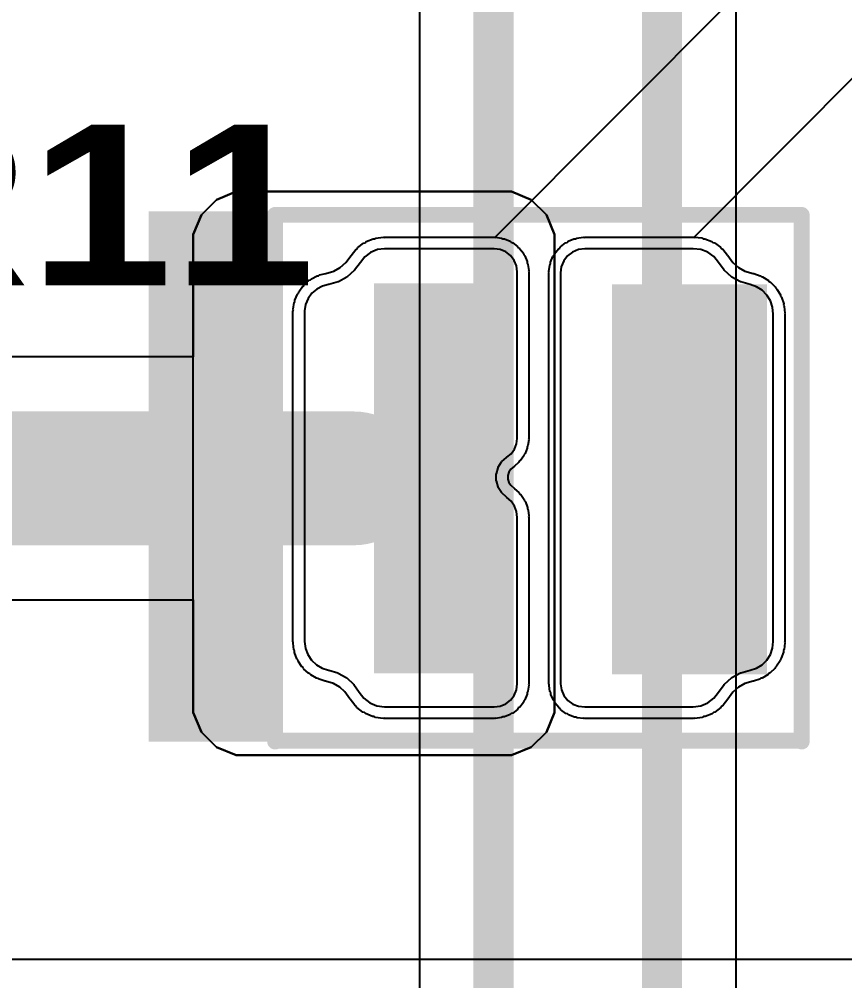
# Model space of a CAD drawing. Header units: inches. Extents: x 0 to 213, y 0 to 212.
# Drawn here: x 1.6889 to 1.9975, y 0.4495 to 0.8089 of the extents above; entities that cross this region are included whole.
import ezdxf

# ---------------------------------------------------------------- set-up
doc = ezdxf.new("R2010")
doc.units = ezdxf.units.IN
doc.header["$MEASUREMENT"] = 0
for name, color, linetype in [('Bottom Layer', 5, 'Continuous'), ('Top Layer', 1, 'Continuous'), ('Top Overlay', 2, 'Continuous'), ('Top Paste', 8, 'Continuous'), ('Top Solder', 216, 'Continuous')]:
    doc.layers.add(name, color=color, linetype=linetype)
doc.styles.add('Arial Black_Bold', font='', dxfattribs={"height": 0.2})
doc.styles.get('Arial Black_Bold').set_extended_font_data('Arial Black', bold=True)

# ---------------------------------------------------------------- blocks, each defined once
blk = doc.blocks.new('5050_LED_51')
at = {"layer": 'Top Layer'}
for points in [[(-0.08214, 0.06909), (-0.03214, 0.06909), (-0.03214, -0.06871), (-0.08214, -0.06871)], [(0.01746, 0.06871), (0.05683, 0.06871), (0.05683, -0.06909), (0.01746, -0.06909)]]:
    blk.add_hatch(color=1, dxfattribs=at).paths.add_polyline_path(points)
at = {"layer": 'Top Overlay'}
blk.add_hatch(color=2, dxfattribs=at).paths.add_polyline_path([(0.09776, -0.1), (0.145, -0.1), (0.145, 0.09818), (0.09776, 0.09818)])
at = {"layer": 'Top Paste'}
for points in [[(-0.08214, 0.06909), (-0.03214, 0.06909), (-0.03214, -0.06871), (-0.08214, -0.06871)], [(0.01746, 0.06871), (0.05683, 0.06871), (0.05683, -0.06909), (0.01746, -0.06909)]]:
    blk.add_hatch(color=8, dxfattribs=at).paths.add_polyline_path(points)
at = {"layer": 'Top Solder'}
for points in [[(-0.08614, 0.07309), (-0.02814, 0.07309), (-0.02814, -0.07271), (-0.08614, -0.07271)], [(0.01346, 0.07271), (0.06083, 0.07271), (0.06083, -0.07309), (0.01346, -0.07309)]]:
    blk.add_hatch(color=216, dxfattribs=at).paths.add_polyline_path(points)
at = {"layer": 'Top Layer'}
for p, q in [((-0.06399, 0.08376), (-0.06624, 0.08201)), ((-0.06135, 0.08486), (-0.06399, 0.08376)), ((-0.05853, 0.08524), (-0.06135, 0.08486)), ((-0.01798, 0.08524), (-0.05853, 0.08524)), ((-0.01568, 0.08499), (-0.01798, 0.08524)), ((-0.01351, 0.08415), (-0.01568, 0.08499)), ((-0.01166, 0.08279), (-0.01351, 0.08415)), ((-0.01021, 0.08098), (-0.01166, 0.08279)), ((0.00976, 0.08271), (0.00839, 0.08091)), ((0.01155, 0.08408), (0.00976, 0.08271)), ((0.01364, 0.08495), (0.01155, 0.08408)), ((0.01588, 0.08524), (0.01364, 0.08495)), ((0.05683, 0.08524), (0.01588, 0.08524)), ((0.05967, 0.08486), (0.05683, 0.08524)), ((0.0623, 0.08376), (0.05967, 0.08486)), ((0.06456, 0.08201), (0.0623, 0.08376)), ((-0.06797, 0.07973), (-0.07011, 0.0768)), ((-0.06624, 0.08201), (-0.06797, 0.07973)), ((-0.00927, 0.07887), (-0.01021, 0.08098)), ((0.00839, 0.08091), (0.00752, 0.07882)), ((0.06628, 0.07973), (0.06456, 0.08201)), ((0.06834, 0.07683), (0.06628, 0.07973)), ((-0.07022, 0.07668), (-0.0729, 0.07433)), ((-0.07019, 0.07668), (-0.07022, 0.07668)), ((-0.07017, 0.07673), (-0.07019, 0.07668)), ((-0.07011, 0.07677), (-0.07017, 0.07673)), ((-0.07011, 0.0768), (-0.07011, 0.07677)), ((-0.00891, 0.07658), (-0.00927, 0.07887)), ((-0.00891, -0.07696), (-0.00891, 0.07658)), ((0.00752, 0.07882), (0.00722, 0.07658)), ((0.00722, 0.07658), (0.00722, 0.01438)), ((0.06834, 0.0768), (0.06834, 0.07683)), ((0.06838, 0.07676), (0.06834, 0.0768)), ((0.06842, 0.07672), (0.06838, 0.07676)), ((0.06843, 0.07671), (0.06842, 0.07672)), ((0.071, 0.07438), (0.06843, 0.07671)), ((-0.07629, 0.07247), (-0.07978, 0.07146)), ((-0.07626, 0.07247), (-0.07629, 0.07247)), ((-0.07622, 0.0725), (-0.07626, 0.07247)), ((-0.07616, 0.07251), (-0.07622, 0.0725)), ((-0.07615, 0.07253), (-0.07616, 0.07251)), ((-0.07303, 0.07424), (-0.07615, 0.07253)), ((-0.07301, 0.07424), (-0.07303, 0.07424)), ((-0.07296, 0.07428), (-0.07301, 0.07424)), ((-0.0729, 0.07431), (-0.07296, 0.07428)), ((-0.0729, 0.07433), (-0.0729, 0.07431)), ((0.07101, 0.07435), (0.071, 0.07438)), ((0.07107, 0.07432), (0.07101, 0.07435)), ((0.07111, 0.07428), (0.07107, 0.07432)), ((0.07114, 0.07429), (0.07111, 0.07428)), ((0.07415, 0.07257), (0.07114, 0.07429)), ((0.07416, 0.07255), (0.07415, 0.07257)), ((0.07422, 0.07253), (0.07416, 0.07255)), ((0.07427, 0.0725), (0.07422, 0.07253)), ((0.0743, 0.07251), (0.07427, 0.0725)), ((0.07762, 0.07149), (0.0743, 0.07251)), ((-0.08428, 0.06945), (-0.08604, 0.06772)), ((-0.08214, 0.07072), (-0.08428, 0.06945)), ((-0.07978, 0.07146), (-0.08214, 0.07072)), ((0.0777, 0.07146), (0.07762, 0.07149)), ((0.07762, 0.07149), (0.07762, 0.07149)), ((0.07777, 0.07144), (0.0777, 0.07146)), ((0.08012, 0.07076), (0.07777, 0.07144)), ((0.07777, 0.07144), (0.07777, 0.07144)), ((0.08231, 0.06951), (0.08012, 0.07076)), ((0.08415, 0.0678), (0.08231, 0.06951)), ((-0.08737, 0.06564), (-0.08819, 0.0633)), ((-0.08604, 0.06772), (-0.08737, 0.06564)), ((0.08557, 0.0657), (0.08415, 0.0678)), ((0.08644, 0.06334), (0.08557, 0.0657)), ((-0.08819, 0.0633), (-0.08844, 0.06083)), ((0.08675, 0.06083), (0.08644, 0.06334)), ((-0.08844, 0.06083), (-0.08844, -0.06161)), ((0.08675, -0.06279), (0.08675, 0.06083)), ((0.00722, 0.01438), (0.00749, 0.0122)), ((0.00749, 0.0122), (0.00826, 0.01014)), ((0.00826, 0.01014), (0.0095, 0.00834)), ((0.0095, 0.00834), (0.01111, 0.00695)), ((0.01111, 0.00695), (0.01111, 0.00695)), ((0.01111, 0.00695), (0.01116, 0.0069)), ((0.01116, 0.0069), (0.01123, 0.00684)), ((0.01123, 0.00684), (0.01123, 0.00684)), ((0.01123, 0.00684), (0.01298, 0.00527)), ((0.01298, 0.00527), (0.013, 0.00527)), ((0.013, 0.00527), (0.01303, 0.00522)), ((0.01303, 0.00522), (0.01307, 0.00518)), ((0.01307, 0.00518), (0.01307, 0.00515)), ((0.01307, 0.00515), (0.01434, 0.00316)), ((0.01434, 0.00316), (0.01436, 0.00314)), ((0.01436, 0.00314), (0.01438, 0.00309)), ((0.01438, 0.00309), (0.0144, 0.00305)), ((0.0144, 0.00305), (0.01439, 0.00302)), ((0.01439, 0.00302), (0.01506, 0.00075)), ((0.01506, 0.00075), (0.01507, 0.00073)), ((0.01507, 0.00073), (0.01507, 0.00067)), ((0.01507, 0.00067), (0.01508, 0.00062)), ((0.01508, 0.00062), (0.01507, 0.0006)), ((0.01507, 0.0006), (0.01507, -0.00176)), ((0.01506, -0.00192), (0.01439, -0.00418)), ((0.01507, -0.0019), (0.01506, -0.00192)), ((0.01507, -0.00176), (0.01508, -0.00179)), ((0.01508, -0.00179), (0.01507, -0.00184)), ((0.01507, -0.00184), (0.01507, -0.0019)), ((0.01298, -0.00644), (0.01123, -0.00801)), ((0.013, -0.00643), (0.01298, -0.00644)), ((0.01303, -0.00639), (0.013, -0.00643)), ((0.01307, -0.00635), (0.01303, -0.00639)), ((0.01434, -0.00432), (0.01307, -0.00632)), ((0.01307, -0.00632), (0.01307, -0.00635)), ((0.01436, -0.00431), (0.01434, -0.00432)), ((0.01438, -0.00426), (0.01436, -0.00431)), ((0.0144, -0.00421), (0.01438, -0.00426)), ((0.01439, -0.00418), (0.0144, -0.00421)), ((0.00954, -0.00941), (0.0083, -0.01111)), ((0.0111, -0.00812), (0.00954, -0.00941)), ((0.01111, -0.00812), (0.0111, -0.00812)), ((0.01116, -0.00806), (0.01111, -0.00812)), ((0.01123, -0.00801), (0.01116, -0.00806)), ((0.01123, -0.00801), (0.01123, -0.00801)), ((0.00751, -0.01307), (0.00722, -0.01515)), ((0.0083, -0.01111), (0.00751, -0.01307)), ((0.00722, -0.01515), (0.00722, -0.07736)), ((-0.08844, -0.06161), (-0.08823, -0.06413)), ((-0.08823, -0.06413), (-0.08744, -0.06654)), ((0.08636, -0.06517), (0.08675, -0.06279)), ((-0.08744, -0.06654), (-0.08611, -0.06869)), ((0.08402, -0.06936), (0.08543, -0.0674)), ((0.08543, -0.0674), (0.08636, -0.06517)), ((-0.08611, -0.06869), (-0.08433, -0.07049)), ((-0.08433, -0.07049), (-0.08218, -0.07183)), ((-0.08218, -0.07183), (-0.07978, -0.07263)), ((0.08005, -0.07204), (0.08218, -0.07093)), ((0.08218, -0.07093), (0.08402, -0.06936)), ((-0.07978, -0.07263), (-0.07629, -0.07364)), ((-0.07629, -0.07364), (-0.07626, -0.07363)), ((-0.07626, -0.07363), (-0.07622, -0.07366)), ((-0.07622, -0.07366), (-0.07616, -0.07368)), ((-0.07616, -0.07368), (-0.07615, -0.0737)), ((-0.07615, -0.0737), (-0.07303, -0.07541)), ((-0.07303, -0.07541), (-0.07301, -0.07541)), ((-0.07301, -0.07541), (-0.07296, -0.07545)), ((-0.07296, -0.07545), (-0.0729, -0.07548)), ((0.07082, -0.07548), (0.07087, -0.07545)), ((0.07087, -0.07545), (0.07092, -0.07541)), ((0.07092, -0.07541), (0.07093, -0.07541)), ((0.07093, -0.07541), (0.07405, -0.0737)), ((0.07405, -0.0737), (0.07408, -0.07368)), ((0.07408, -0.07368), (0.07412, -0.07366)), ((0.07412, -0.07366), (0.07419, -0.07363)), ((0.07419, -0.07363), (0.0742, -0.07364)), ((0.0742, -0.07364), (0.07762, -0.07265)), ((0.07762, -0.07265), (0.0777, -0.07263)), ((0.07762, -0.07265), (0.07762, -0.07265)), ((0.0777, -0.07263), (0.07777, -0.07261)), ((0.07777, -0.07261), (0.08005, -0.07204)), ((0.07777, -0.07261), (0.07777, -0.07261)), ((-0.0729, -0.07548), (-0.0729, -0.0755)), ((-0.0729, -0.0755), (-0.07022, -0.07785)), ((-0.07022, -0.07785), (-0.07019, -0.07785)), ((-0.07019, -0.07785), (-0.07017, -0.0779)), ((-0.07017, -0.0779), (-0.07011, -0.07794)), ((-0.07011, -0.07794), (-0.07011, -0.07796)), ((-0.07011, -0.07796), (-0.06797, -0.0809)), ((-0.00923, -0.07931), (-0.00891, -0.07696)), ((0.00722, -0.07736), (0.00752, -0.0796)), ((0.06588, -0.0809), (0.06803, -0.07796)), ((0.06803, -0.07794), (0.06807, -0.0779)), ((0.06803, -0.07796), (0.06803, -0.07794)), ((0.06807, -0.0779), (0.06811, -0.07785)), ((0.06811, -0.07785), (0.06814, -0.07785)), ((0.06814, -0.07785), (0.07082, -0.0755)), ((0.07082, -0.0755), (0.07082, -0.07548)), ((-0.06797, -0.0809), (-0.0662, -0.08308)), ((-0.01157, -0.08336), (-0.01013, -0.08149)), ((-0.01013, -0.08149), (-0.00923, -0.07931)), ((0.00752, -0.0796), (0.00839, -0.08169)), ((0.00839, -0.08169), (0.00976, -0.08348)), ((0.06421, -0.08304), (0.06588, -0.0809)), ((-0.0662, -0.08308), (-0.06394, -0.08473)), ((-0.06394, -0.08473), (-0.06132, -0.08573)), ((-0.06132, -0.08573), (-0.05853, -0.08602)), ((-0.05853, -0.08602), (-0.05853, -0.08602)), ((-0.05853, -0.08602), (-0.01798, -0.08602)), ((-0.01798, -0.08602), (-0.01562, -0.08571)), ((-0.01562, -0.08571), (-0.01345, -0.0848)), ((-0.01345, -0.0848), (-0.01157, -0.08336)), ((0.00976, -0.08348), (0.01155, -0.08486)), ((0.01155, -0.08486), (0.01364, -0.08572)), ((0.01364, -0.08572), (0.01588, -0.08602)), ((0.01588, -0.08602), (0.01588, -0.08602)), ((0.01588, -0.08602), (0.05683, -0.08602)), ((0.05683, -0.08602), (0.05953, -0.08569)), ((0.05953, -0.08569), (0.06205, -0.08468)), ((0.06205, -0.08468), (0.06421, -0.08304))]:
    blk.add_line(p, q, dxfattribs=at)
at = {"layer": 'Top Overlay'}
for points in [[(-0.10057, 0.09818, 0.00296, 0.00296, 1), (-0.09761, 0.09818, 0.00296, 0.00296, 1)], [(-0.10026, 0.09786, 0.00296, 0.00296, 1), (-0.0973, 0.09786, 0.00296, 0.00296, 1)], [(0.09596, 0.09786, 0.00296, 0.00296, 1), (0.09892, 0.09786, 0.00296, 0.00296, 1)], [(0.09628, 0.09818, 0.00296, 0.00296, 1), (0.09924, 0.09818, 0.00296, 0.00296, 1)], [(-0.10057, -0.09867, 0.00296, 0.00296, 1), (-0.09761, -0.09867, 0.00296, 0.00296, 1)], [(-0.10057, -0.09867, 0.00296, 0.00296, 1), (-0.09761, -0.09867, 0.00296, 0.00296, 1)], [(0.09628, -0.09867, 0.00296, 0.00296, 1), (0.09924, -0.09867, 0.00296, 0.00296, 1)], [(0.09628, -0.09867, 0.00296, 0.00296, 1), (0.09924, -0.09867, 0.00296, 0.00296, 1)]]:
    blk.add_lwpolyline(points, format="xyseb", close=True, dxfattribs=at)
for points in [[(-0.09909, 0.09818, 0.00591, 0.00591, 0), (-0.09909, -0.09867, 0.00591, 0.00591, 0)], [(0.09744, 0.09786, 0.00591, 0.00591, 0), (-0.09878, 0.09786, 0.00591, 0.00591, 0)], [(0.09776, 0.09818, 0.00591, 0.00591, 0), (0.09776, -0.09867, 0.00591, 0.00591, 0)], [(0.09776, -0.09867, 0.00591, 0.00591, 0), (-0.09909, -0.09867, 0.00591, 0.00591, 0)]]:
    blk.add_lwpolyline(points, format="xyseb", dxfattribs=at)
at = {"layer": 'Top Solder'}
for p, q in [((-0.0689, 0.08543), (-0.06665, 0.08718)), ((-0.06665, 0.08718), (-0.06608, 0.08734)), ((-0.06608, 0.08734), (-0.06566, 0.08776)), ((-0.06566, 0.08776), (-0.06302, 0.08886)), ((-0.06302, 0.08886), (-0.06244, 0.08886)), ((-0.06244, 0.08886), (-0.06193, 0.08915)), ((-0.06193, 0.08915), (-0.0591, 0.08953)), ((-0.0591, 0.08953), (-0.05881, 0.08945)), ((-0.05881, 0.08945), (-0.05853, 0.08957)), ((-0.05853, 0.08957), (-0.01798, 0.08957)), ((-0.01798, 0.08957), (-0.01775, 0.08947)), ((-0.01775, 0.08947), (-0.01751, 0.08954)), ((-0.01751, 0.08954), (-0.01521, 0.08929)), ((-0.01521, 0.08929), (-0.01469, 0.08901)), ((-0.01469, 0.08901), (-0.01411, 0.08903)), ((-0.01411, 0.08903), (-0.01195, 0.08819)), ((-0.01195, 0.08819), (-0.01153, 0.08778)), ((-0.01153, 0.08778), (-0.01096, 0.08765)), ((-0.01096, 0.08765), (-0.0091, 0.08629)), ((-0.0091, 0.08629), (-0.00879, 0.08578)), ((0.00713, 0.08615), (0.00892, 0.08752)), ((0.00892, 0.08752), (0.00948, 0.08767)), ((0.00948, 0.08767), (0.00989, 0.08808)), ((0.00989, 0.08808), (0.01198, 0.08895)), ((0.01198, 0.08895), (0.01257, 0.08895)), ((0.01257, 0.08895), (0.01309, 0.08924)), ((0.01309, 0.08924), (0.01533, 0.08953)), ((0.01533, 0.08953), (0.01561, 0.08946)), ((0.01561, 0.08946), (0.01588, 0.08957)), ((0.01588, 0.08957), (0.05683, 0.08957)), ((0.05683, 0.08957), (0.05712, 0.08945)), ((0.05712, 0.08945), (0.05741, 0.08953)), ((0.05741, 0.08953), (0.06024, 0.08915)), ((0.06024, 0.08915), (0.06075, 0.08886)), ((0.06075, 0.08886), (0.06134, 0.08885)), ((0.06134, 0.08885), (0.06397, 0.08775)), ((0.06397, 0.08775), (0.06438, 0.08734)), ((0.06438, 0.08734), (0.06495, 0.08718)), ((0.06495, 0.08718), (0.06721, 0.08543)), ((-0.07142, 0.08235), (-0.06969, 0.08463)), ((-0.06969, 0.08463), (-0.06919, 0.08492)), ((-0.06919, 0.08492), (-0.0689, 0.08543)), ((-0.00879, 0.08578), (-0.00828, 0.0855)), ((-0.00828, 0.0855), (-0.00683, 0.08369)), ((-0.00683, 0.08369), (-0.00667, 0.08314)), ((-0.00667, 0.08314), (-0.00625, 0.08274)), ((-0.00625, 0.08274), (-0.00531, 0.08063)), ((0.00438, 0.08256), (0.0048, 0.08298)), ((0.0048, 0.08298), (0.00495, 0.08354)), ((0.00495, 0.08354), (0.00633, 0.08534)), ((0.00633, 0.08534), (0.00684, 0.08564)), ((0.00684, 0.08564), (0.00713, 0.08615)), ((0.06721, 0.08543), (0.0675, 0.08492)), ((0.0675, 0.08492), (0.068, 0.08463)), ((0.068, 0.08463), (0.06973, 0.08235)), ((-0.07545, 0.07785), (-0.07338, 0.07967)), ((-0.07338, 0.07967), (-0.07147, 0.08228)), ((-0.07147, 0.08228), (-0.07143, 0.08231)), ((-0.07143, 0.08231), (-0.07142, 0.08235)), ((-0.00531, 0.08063), (-0.00529, 0.08003)), ((-0.00529, 0.08003), (-0.00499, 0.07952)), ((-0.00499, 0.07952), (-0.00464, 0.07723)), ((0.00293, 0.07715), (0.00323, 0.07939)), ((0.00323, 0.07939), (0.00352, 0.07989)), ((0.00352, 0.08047), (0.00438, 0.08256)), ((0.00352, 0.07989), (0.00352, 0.08047)), ((0.06973, 0.08235), (0.06975, 0.08227)), ((0.06975, 0.08227), (0.06982, 0.08223)), ((0.06982, 0.08223), (0.07165, 0.07964)), ((0.07165, 0.07964), (0.07361, 0.07786)), ((-0.08344, 0.07485), (-0.08108, 0.07559)), ((-0.08108, 0.07559), (-0.08103, 0.07559)), ((-0.08103, 0.07559), (-0.08099, 0.07562)), ((-0.08099, 0.07562), (-0.07788, 0.07652)), ((-0.07788, 0.07652), (-0.07545, 0.07785)), ((-0.00464, 0.07723), (-0.00472, 0.0769)), ((-0.00472, 0.0769), (-0.00459, 0.07658)), ((-0.00459, 0.07658), (-0.00459, -0.07696)), ((0.0029, 0.07658), (0.00301, 0.07686)), ((0.0029, 0.01438), (0.0029, 0.07658)), ((0.00301, 0.07686), (0.00293, 0.07715)), ((0.07361, 0.07786), (0.07594, 0.07654)), ((0.07594, 0.07654), (0.0789, 0.07563)), ((0.0789, 0.07563), (0.07891, 0.07562)), ((0.07891, 0.07562), (0.07896, 0.0756)), ((0.07896, 0.0756), (0.07897, 0.0756)), ((0.07897, 0.0756), (0.07898, 0.0756)), ((0.07898, 0.0756), (0.08132, 0.07492)), ((-0.08907, 0.07082), (-0.0873, 0.07255)), ((-0.0873, 0.07255), (-0.08681, 0.07274)), ((-0.08681, 0.07274), (-0.08649, 0.07317)), ((-0.08649, 0.07317), (-0.08436, 0.07444)), ((-0.08436, 0.07444), (-0.08384, 0.07451)), ((-0.08384, 0.07451), (-0.08344, 0.07485)), ((0.08132, 0.07492), (0.08173, 0.07459)), ((0.08173, 0.07459), (0.08225, 0.07452)), ((0.08225, 0.07452), (0.08445, 0.07327)), ((0.08445, 0.07327), (0.08477, 0.07286)), ((0.08477, 0.07286), (0.08526, 0.07268)), ((0.08526, 0.07268), (0.0871, 0.07097)), ((-0.09102, 0.06797), (-0.08969, 0.07005)), ((-0.08969, 0.07005), (-0.08927, 0.07035)), ((-0.08927, 0.07035), (-0.08907, 0.07082)), ((0.0871, 0.07097), (0.08732, 0.0705)), ((0.08732, 0.0705), (0.08775, 0.07021)), ((0.08775, 0.07021), (0.08916, 0.06811)), ((-0.09228, 0.06473), (-0.09146, 0.06707)), ((-0.09225, 0.0642), (-0.09228, 0.06473)), ((-0.09146, 0.06707), (-0.09111, 0.06746)), ((-0.09111, 0.06746), (-0.09102, 0.06797)), ((0.08916, 0.06811), (0.08926, 0.0676)), ((0.08926, 0.0676), (0.08962, 0.06721)), ((0.08962, 0.06721), (0.0905, 0.06485)), ((0.0905, 0.06485), (0.09048, 0.06433)), ((-0.09275, 0.06127), (-0.0925, 0.06374)), ((-0.09269, 0.06104), (-0.09275, 0.06127)), ((-0.0925, 0.06374), (-0.09225, 0.0642)), ((0.09048, 0.06433), (0.09074, 0.06387)), ((0.09074, 0.06387), (0.09105, 0.06136)), ((0.09105, 0.06136), (0.09098, 0.06109)), ((-0.09277, 0.06083), (-0.09269, 0.06104)), ((-0.09277, -0.06161), (-0.09277, 0.06083)), ((0.09098, 0.06109), (0.09108, 0.06083)), ((0.09108, 0.06083), (0.09108, -0.06279)), ((0.003, 0.01413), (0.0029, 0.01438)), ((0.00293, 0.01387), (0.003, 0.01413)), ((0.00319, 0.01169), (0.00293, 0.01387)), ((0.00345, 0.01122), (0.00319, 0.01169)), ((0.00343, 0.01068), (0.00345, 0.01122)), ((0.0042, 0.00862), (0.00343, 0.01068)), ((0.00458, 0.00822), (0.0042, 0.00862)), ((0.0047, 0.00767), (0.00458, 0.00822)), ((0.00595, 0.00587), (0.0047, 0.00767)), ((0.00642, 0.00557), (0.00595, 0.00587)), ((0.00667, 0.00507), (0.00642, 0.00557)), ((0.00827, 0.00368), (0.00667, 0.00507)), ((0.00831, 0.00367), (0.00827, 0.00368)), ((0.00833, 0.00362), (0.00831, 0.00367)), ((0.00969, 0.0024), (0.00833, 0.00362)), ((0.01038, 0.00131), (0.00969, 0.0024)), ((0.01075, 0.00006), (0.01038, 0.00131)), ((0.01075, -0.00123), (0.01075, 0.00006)), ((0.00833, -0.00479), (0.00969, -0.00357)), ((0.00969, -0.00357), (0.01038, -0.00247)), ((0.01038, -0.00247), (0.01075, -0.00123)), ((0.00481, -0.00856), (0.00605, -0.00686)), ((0.00605, -0.00686), (0.00652, -0.00657)), ((0.00652, -0.00657), (0.00678, -0.00608)), ((0.00678, -0.00608), (0.00833, -0.00479)), ((0.00833, -0.00479), (0.00833, -0.00479)), ((0.00833, -0.00479), (0.00833, -0.00479)), ((0.0035, -0.01145), (0.00429, -0.00949)), ((0.00429, -0.00949), (0.00468, -0.0091)), ((0.00468, -0.0091), (0.00481, -0.00856)), ((0.00294, -0.01455), (0.00323, -0.01247)), ((0.00323, -0.01247), (0.0035, -0.012)), ((0.0035, -0.012), (0.0035, -0.01145)), ((0.0029, -0.01515), (0.00302, -0.01486)), ((0.0029, -0.07736), (0.0029, -0.01515)), ((0.00302, -0.01486), (0.00294, -0.01455)), ((-0.0927, -0.06179), (-0.09277, -0.06161)), ((-0.09276, -0.06197), (-0.0927, -0.06179)), ((-0.09255, -0.06449), (-0.09276, -0.06197)), ((-0.09231, -0.06496), (-0.09255, -0.06449)), ((0.09103, -0.06349), (0.09064, -0.06587)), ((0.09108, -0.06279), (0.09094, -0.06313)), ((0.09094, -0.06313), (0.09103, -0.06349)), ((-0.09235, -0.06548), (-0.09231, -0.06496)), ((-0.09156, -0.06789), (-0.09235, -0.06548)), ((-0.09121, -0.06829), (-0.09156, -0.06789)), ((0.09036, -0.06684), (0.08943, -0.06907)), ((0.09064, -0.06587), (0.09036, -0.06631)), ((0.09036, -0.06631), (0.09036, -0.06684)), ((-0.09113, -0.06882), (-0.09121, -0.06829)), ((-0.0898, -0.07097), (-0.09113, -0.06882)), ((-0.08939, -0.07126), (-0.0898, -0.07097)), ((-0.08919, -0.07173), (-0.08939, -0.07126)), ((-0.08741, -0.07353), (-0.08919, -0.07173)), ((0.08894, -0.06994), (0.08752, -0.0719)), ((0.08906, -0.06943), (0.08894, -0.06994)), ((0.08943, -0.06907), (0.08906, -0.06943)), ((-0.08693, -0.07374), (-0.08741, -0.07353)), ((-0.08663, -0.07416), (-0.08693, -0.07374)), ((-0.08448, -0.0755), (-0.08663, -0.07416)), ((0.08418, -0.07477), (0.08204, -0.07588)), ((0.08451, -0.07438), (0.08418, -0.07477)), ((0.085, -0.07422), (0.08451, -0.07438)), ((0.08683, -0.07265), (0.085, -0.07422)), ((0.08707, -0.07218), (0.08683, -0.07265)), ((0.08752, -0.0719), (0.08707, -0.07218)), ((-0.08395, -0.07559), (-0.08448, -0.0755)), ((-0.08355, -0.07594), (-0.08395, -0.07559)), ((-0.08115, -0.07674), (-0.08355, -0.07594)), ((-0.08106, -0.07673), (-0.08115, -0.07674)), ((-0.08099, -0.07679), (-0.08106, -0.07673)), ((-0.07788, -0.07769), (-0.08099, -0.07679)), ((-0.07545, -0.07902), (-0.07788, -0.07769)), ((-0.07336, -0.08086), (-0.07545, -0.07902)), ((-0.00462, -0.07753), (-0.00493, -0.07988)), ((-0.00459, -0.07696), (-0.0047, -0.07724)), ((-0.0047, -0.07724), (-0.00462, -0.07753)), ((0.00301, -0.07764), (0.0029, -0.07736)), ((0.00293, -0.07793), (0.00301, -0.07764)), ((0.00323, -0.08017), (0.00293, -0.07793)), ((0.07339, -0.079), (0.07129, -0.08084)), ((0.07578, -0.07769), (0.07339, -0.079)), ((0.07882, -0.07681), (0.07578, -0.07769)), ((0.07883, -0.07681), (0.07882, -0.07681)), ((0.0811, -0.07624), (0.07883, -0.07681)), ((0.07883, -0.07681), (0.07883, -0.07681)), ((0.07883, -0.07681), (0.07883, -0.07681)), ((0.07883, -0.07681), (0.07883, -0.07681)), ((0.08152, -0.07593), (0.0811, -0.07624)), ((0.08204, -0.07588), (0.08152, -0.07593)), ((-0.07148, -0.08345), (-0.07336, -0.08086)), ((-0.00522, -0.08096), (-0.00612, -0.08314)), ((-0.00493, -0.07988), (-0.00522, -0.08038)), ((-0.00522, -0.08038), (-0.00522, -0.08096)), ((0.00352, -0.08067), (0.00323, -0.08017)), ((0.00352, -0.08125), (0.00352, -0.08067)), ((0.00438, -0.08334), (0.00352, -0.08125)), ((0.07129, -0.08084), (0.06938, -0.08346)), ((-0.07137, -0.08351), (-0.07148, -0.08345)), ((-0.07134, -0.08363), (-0.07137, -0.08351)), ((-0.06957, -0.08581), (-0.07134, -0.08363)), ((-0.06905, -0.08609), (-0.06957, -0.08581)), ((-0.06875, -0.08658), (-0.06905, -0.08609)), ((-0.00813, -0.086), (-0.00864, -0.08629)), ((-0.00669, -0.08413), (-0.00813, -0.086)), ((-0.00654, -0.08356), (-0.00669, -0.08413)), ((-0.00612, -0.08314), (-0.00654, -0.08356)), ((0.0048, -0.08376), (0.00438, -0.08334)), ((0.00496, -0.08433), (0.0048, -0.08376)), ((0.00634, -0.08612), (0.00496, -0.08433)), ((0.00683, -0.08641), (0.00634, -0.08612)), ((0.06712, -0.08599), (0.06683, -0.08649)), ((0.06763, -0.0857), (0.06712, -0.08599)), ((0.0693, -0.08356), (0.06763, -0.0857)), ((0.06932, -0.08349), (0.0693, -0.08356)), ((0.06938, -0.08346), (0.06932, -0.08349)), ((-0.06648, -0.08823), (-0.06875, -0.08658)), ((-0.06591, -0.08837), (-0.06648, -0.08823)), ((-0.06548, -0.08878), (-0.06591, -0.08837)), ((-0.06286, -0.08977), (-0.06548, -0.08878)), ((-0.06228, -0.08976), (-0.06286, -0.08977)), ((-0.06176, -0.09004), (-0.06228, -0.08976)), ((-0.01455, -0.08971), (-0.01506, -0.09)), ((-0.01396, -0.08971), (-0.01455, -0.08971)), ((-0.01178, -0.0888), (-0.01396, -0.08971)), ((-0.01137, -0.08839), (-0.01178, -0.0888)), ((-0.01081, -0.08824), (-0.01137, -0.08839)), ((-0.00893, -0.0868), (-0.01081, -0.08824)), ((-0.00864, -0.08629), (-0.00893, -0.0868)), ((0.00712, -0.08691), (0.00683, -0.08641)), ((0.00891, -0.08829), (0.00712, -0.08691)), ((0.00949, -0.08844), (0.00891, -0.08829)), ((0.00991, -0.08886), (0.00949, -0.08844)), ((0.012, -0.08972), (0.00991, -0.08886)), ((0.01257, -0.08972), (0.012, -0.08972)), ((0.01307, -0.09001), (0.01257, -0.08972)), ((0.06056, -0.0897), (0.06005, -0.08999)), ((0.06114, -0.08971), (0.06056, -0.0897)), ((0.06366, -0.0887), (0.06114, -0.08971)), ((0.06408, -0.08828), (0.06366, -0.0887)), ((0.06466, -0.08813), (0.06408, -0.08828)), ((0.06683, -0.08649), (0.06466, -0.08813)), ((0.0156, -0.09023), (-210.62109, -211.48777)), ((-0.05874, -0.09026), (-210.62109, -211.48777)), ((-0.05897, -0.09033), (-0.06176, -0.09004)), ((-0.05874, -0.09026), (-0.05897, -0.09033)), ((-0.05853, -0.09035), (-0.05874, -0.09026)), ((-0.01798, -0.09035), (-0.05853, -0.09035)), ((-0.0177, -0.09023), (-0.01798, -0.09035)), ((-0.01741, -0.09031), (-0.0177, -0.09023)), ((-0.01506, -0.09), (-0.01741, -0.09031)), ((0.01531, -0.09031), (0.01307, -0.09001)), ((0.0156, -0.09023), (0.01531, -0.09031)), ((0.01588, -0.09035), (0.0156, -0.09023)), ((0.05683, -0.09035), (0.01588, -0.09035)), ((0.05709, -0.09024), (0.05683, -0.09035)), ((0.05736, -0.09032), (0.05709, -0.09024)), ((0.06005, -0.08999), (0.05736, -0.09032))]:
    blk.add_line(p, q, dxfattribs=at)

msp = doc.modelspace()

# ---------------------------------------------------------------- linework, layer by layer
at = {"layer": 'Bottom Layer'}
for p, q in [((1.9569, 0.25286), (1.9569, 1.56493)), ((1.83844, 1.12045), (1.83844, 0.25286))]:
    msp.add_line(p, q, dxfattribs=at)
for points in [[(1.86618, 0.21786, 0.015, 0.015, 0), (1.86618, 1.57964, 0.015, 0.015, 0)], [(1.92916, 1.58051, 0.015, 0.015, 0), (1.92916, 0.21786, 0.015, 0.015, 0)]]:
    msp.add_lwpolyline(points, format="xyseb", dxfattribs=at)
at = {"layer": 'Top Layer'}
for p, q in [((1.76262, 0.74136), (1.76998, 0.74441)), ((1.76998, 0.74441), (1.76262, 0.74136)), ((1.76998, 0.74441), (1.77395, 0.74441)), ((1.87293, 0.74441), (1.76998, 0.74441)), ((1.77395, 0.74441), (1.77395, 0.74441)), ((1.77395, 0.74441), (1.86895, 0.74441)), ((1.86895, 0.74441), (1.87293, 0.74441)), ((1.87293, 0.74441), (1.88028, 0.74136)), ((1.88028, 0.74136), (1.87293, 0.74441)), ((1.757, 0.73574), (1.76262, 0.74136)), ((1.76262, 0.74136), (1.757, 0.73574)), ((1.88028, 0.74136), (1.88591, 0.73574)), ((1.88591, 0.73574), (1.88028, 0.74136)), ((1.75395, 0.72839), (1.757, 0.73574)), ((1.757, 0.73574), (1.75395, 0.72839)), ((1.88591, 0.73574), (1.88895, 0.72839)), ((1.88895, 0.72839), (1.88591, 0.73574)), ((1.75395, 0.72441), (1.75395, 0.72839)), ((1.75395, 0.72839), (1.75395, 0.68263)), ((1.88895, 0.72839), (1.88895, 0.72441)), ((1.88895, 0.72441), (1.88895, 0.72839)), ((1.75395, 0.55372), (1.75395, 0.72441)), ((1.88895, 0.72441), (1.88895, 0.72441)), ((1.88895, 0.72441), (1.88895, 0.55372)), ((1.88895, 0.55372), (1.88895, 0.72441)), ((1.75395, 0.68263), (1.54265, 0.68263)), ((1.51218, 0.59185), (1.75395, 0.59185)), ((1.75395, 0.59185), (1.75395, 0.54975)), ((1.75395, 0.55372), (1.75395, 0.55372)), ((1.75395, 0.54975), (1.75395, 0.55372)), ((1.88895, 0.55372), (1.88895, 0.54975)), ((1.88895, 0.54975), (1.88895, 0.55372)), ((1.757, 0.54239), (1.75395, 0.54975)), ((1.75395, 0.54975), (1.757, 0.54239)), ((1.88895, 0.54975), (1.88591, 0.54239)), ((1.88591, 0.54239), (1.88895, 0.54975)), ((1.76262, 0.53677), (1.757, 0.54239)), ((1.757, 0.54239), (1.76262, 0.53677)), ((1.88591, 0.54239), (1.88028, 0.53677)), ((1.88028, 0.53677), (1.88591, 0.54239)), ((1.76998, 0.53372), (1.76262, 0.53677)), ((1.76262, 0.53677), (1.76998, 0.53372)), ((1.88028, 0.53677), (1.87293, 0.53372)), ((1.87293, 0.53372), (1.88028, 0.53677)), ((1.77395, 0.53372), (1.76998, 0.53372)), ((1.76998, 0.53372), (1.87293, 0.53372)), ((1.86895, 0.53372), (1.77395, 0.53372)), ((1.87293, 0.53372), (1.86895, 0.53372)), ((1.86895, 0.53372), (1.86895, 0.53372)), ((2.14613, 0.45745), (1.42558, 0.45745))]:
    msp.add_line(p, q, dxfattribs=at)
for points in [[(1.48722, 0.63724, 0.05, 0.05, 0), (1.81412, 0.63724, 0.05, 0.05, 0)], [(1.81412, 0.63724, 0.04, 0.04, 0), (1.83396, 0.63724, 0.04, 0.04, 0)], [(1.81639, 0.63951, 0.02, 0.02, -0.414214), (1.81412, 0.63724, 0.02, 0.02, 0)]]:
    msp.add_lwpolyline(points, format="xyseb", dxfattribs=at)
for points in [[(1.80162, 0.63724, 0.025, 0.025, 1), (1.82662, 0.63724, 0.025, 0.025, 1)], [(1.80412, 0.63724, 0.02, 0.02, 1), (1.82412, 0.63724, 0.02, 0.02, 1)], [(1.82396, 0.63724, 0.02, 0.02, 1), (1.84396, 0.63724, 0.02, 0.02, 1)], [(1.80912, 0.63724, 0.01, 0.01, 1), (1.81912, 0.63724, 0.01, 0.01, 1)], [(1.81139, 0.63951, 0.01, 0.01, 1), (1.82139, 0.63951, 0.01, 0.01, 1)]]:
    msp.add_lwpolyline(points, format="xyseb", close=True, dxfattribs=at)

# ---------------------------------------------------------------- block references
at = {"rotation": 180}
msp.add_blockref('5050_LED_51', (1.88228, 0.63705), dxfattribs=at)

# ---------------------------------------------------------------- texts
at = {"layer": 'Top Overlay', "style": 'Arial Black_Bold'}
msp.add_text('DR11', height=0.06, dxfattribs=at).set_placement((1.55422, 0.70945))

doc.saveas('drawing.dxf')
